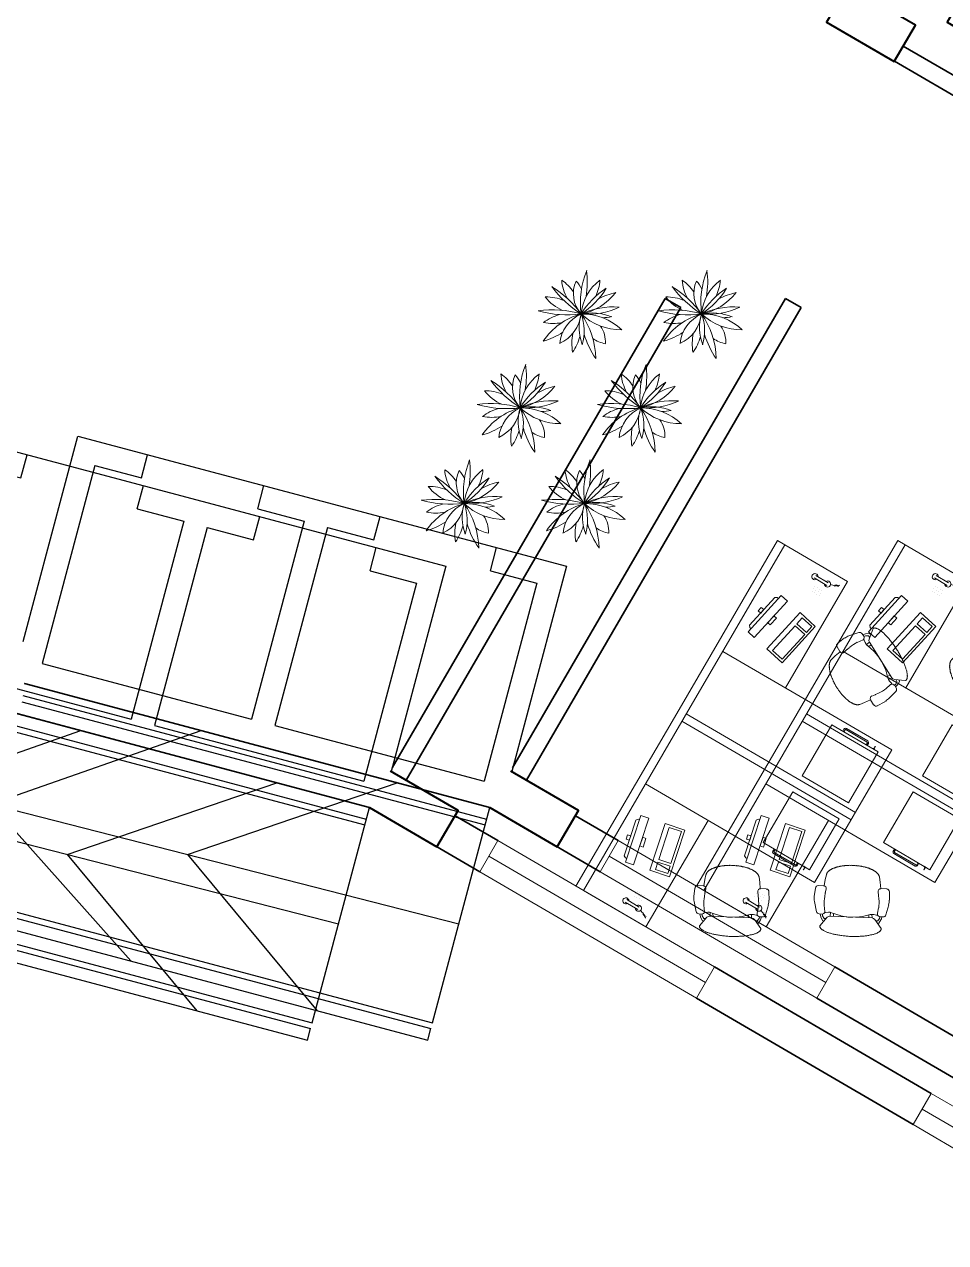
# Model space of a CAD drawing. Header units: inches. Extents: x 5 to 136470, y 9 to 138066.
# Drawn here: x 100822 to 108474, y 116194 to 126310 of the extents above; entities that cross this region are included whole.
import ezdxf

# ---------------------------------------------------------------- set-up
doc = ezdxf.new("R2010")
doc.units = ezdxf.units.IN
doc.header["$MEASUREMENT"] = 0
for name, color, linetype, lineweight in [('1', 7, 'Continuous', 35), ('A_COL', 250, 'Continuous', 40), ('SILL', 251, 'Continuous', 18), ('WINDOW', 252, 'Continuous', 15)]:
    doc.layers.add(name, color=color, linetype=linetype, lineweight=lineweight)
doc.layers.add('FURNITURE', color=253, linetype='Continuous', lineweight=5, transparency=0.05)
doc.layers.add('TREES', color=72, linetype='Continuous', lineweight=5, transparency=0.05)
doc.styles.add('ROMANS', font='', dxfattribs={"width": 0.8})
doc.styles.get('ROMANS').set_extended_font_data('VNI-Avo')

# ---------------------------------------------------------------- blocks, each defined once
blk = doc.blocks.new('AP00XXXX$0$A$C53421247')
at = {"color": 0}
for p, q in [((82, 595), (83, 598)), ((82, 593), (82, 595)), ((140, 501), (82, 587)), ((83, 598), (85, 600)), ((85, 600), (87, 604)), ((87, 604), (90, 607)), ((90, 607), (92, 609)), ((92, 609), (95, 612)), ((95, 612), (99, 614)), ((99, 614), (103, 617)), ((103, 617), (106, 619)), ((106, 619), (111, 621)), ((111, 621), (115, 624)), ((115, 624), (120, 626)), ((120, 626), (126, 628)), ((126, 628), (132, 630)), ((132, 630), (137, 632)), ((137, 632), (144, 634)), ((144, 634), (149, 636)), ((149, 636), (157, 638)), ((157, 638), (163, 639)), ((163, 639), (170, 641)), ((170, 641), (178, 643)), ((178, 643), (186, 644)), ((186, 644), (194, 646)), ((194, 646), (202, 647)), ((202, 647), (210, 648)), ((210, 648), (219, 649)), ((219, 649), (227, 650)), ((227, 650), (236, 651)), ((236, 651), (245, 652)), ((245, 652), (254, 652)), ((254, 652), (263, 653)), ((263, 653), (273, 653)), ((273, 653), (282, 654)), ((282, 654), (292, 654)), ((292, 654), (302, 654)), ((302, 654), (311, 654)), ((311, 654), (321, 654)), ((321, 654), (331, 654)), ((331, 654), (341, 654)), ((341, 654), (351, 653)), ((351, 653), (361, 653)), ((361, 653), (371, 652)), ((371, 652), (381, 652)), ((381, 652), (390, 651)), ((390, 651), (401, 650)), ((401, 650), (410, 649)), ((410, 649), (420, 648)), ((420, 648), (430, 646)), ((430, 646), (439, 646)), ((439, 646), (449, 644)), ((449, 644), (458, 642)), ((458, 642), (468, 641)), ((468, 641), (477, 639)), ((477, 639), (486, 637)), ((486, 637), (495, 636)), ((495, 636), (504, 634)), ((504, 634), (513, 632)), ((513, 632), (520, 630)), ((520, 630), (529, 627)), ((529, 627), (537, 625)), ((537, 625), (545, 623)), ((545, 623), (552, 620)), ((552, 620), (559, 618)), ((559, 618), (566, 616)), ((566, 616), (573, 614)), ((573, 614), (580, 611)), ((580, 611), (586, 608)), ((586, 608), (592, 605)), ((592, 605), (597, 603)), ((597, 603), (603, 600)), ((603, 600), (608, 597)), ((608, 597), (613, 595)), ((613, 595), (617, 591)), ((617, 591), (621, 588)), ((621, 588), (625, 586)), ((625, 586), (629, 582)), ((629, 582), (632, 580)), ((632, 580), (635, 576)), ((635, 576), (637, 574)), ((637, 574), (639, 571)), ((639, 571), (641, 568)), ((641, 568), (642, 565)), ((642, 565), (643, 562)), ((643, 562), (644, 559)), ((7, 368), (36, 460)), ((90, 476), (63, 478)), ((73, 477), (80, 503)), ((80, 503), (99, 534)), ((95, 493), (93, 475)), ((113, 514), (95, 493)), ((99, 534), (115, 538)), ((113, 453), (100, 394)), ((120, 459), (111, 457)), ((127, 514), (113, 514)), ((123, 459), (120, 459)), ((145, 454), (123, 459)), ((134, 510), (127, 514)), ((151, 491), (140, 501)), ((160, 452), (145, 454)), ((165, 488), (151, 491)), ((168, 452), (160, 452)), ((166, 452), (165, 488)), ((550, 463), (165, 488)), ((184, 457), (168, 452)), ((255, 473), (184, 457)), ((195, 486), (192, 459)), ((264, 474), (255, 473)), ((327, 478), (264, 474)), ((373, 474), (327, 478)), ((434, 465), (373, 474)), ((461, 459), (434, 465)), ((496, 446), (461, 459)), ((520, 465), (518, 438)), ((545, 430), (550, 463)), ((550, 463), (564, 465)), ((564, 465), (576, 474)), ((576, 474), (643, 549)), ((585, 483), (591, 485)), ((591, 485), (604, 482)), ((604, 482), (620, 461)), ((618, 502), (606, 508)), ((633, 471), (618, 502)), ((620, 461), (621, 444)), ((636, 460), (633, 471)), ((638, 443), (636, 460)), ((644, 559), (645, 556)), ((645, 556), (645, 553)), ((529, 434), (496, 446)), ((545, 430), (529, 434)), ((564, 429), (545, 430)), ((588, 432), (564, 429)), ((591, 432), (588, 432)), ((597, 428), (591, 432)), ((595, 413), (600, 364)), ((650, 442), (623, 444)), ((690, 327), (673, 421)), ((2, 245), (0, 325)), ((97, 312), (98, 282)), ((98, 280), (103, 245)), ((588, 250), (580, 218)), ((593, 282), (588, 252)), ((682, 205), (691, 283)), ((26, 220), (76, 217)), ((83, 159), (80, 217)), ((90, 114), (83, 159)), ((90, 111), (90, 114)), ((577, 82), (590, 128)), ((590, 128), (600, 187)), ((602, 186), (655, 183)), ((90, 110), (90, 111)), ((91, 107), (90, 110)), ((92, 105), (91, 107)), ((92, 102), (92, 105)), ((93, 100), (92, 102)), ((94, 98), (93, 100)), ((95, 96), (94, 98)), ((96, 93), (95, 96)), ((97, 91), (96, 93)), ((99, 89), (97, 91)), ((100, 87), (99, 89)), ((101, 84), (100, 87)), ((103, 82), (101, 84)), ((105, 80), (103, 82)), ((107, 78), (105, 80)), ((109, 76), (107, 78)), ((111, 73), (109, 76)), ((113, 72), (111, 73)), ((116, 69), (113, 72)), ((118, 67), (116, 69)), ((120, 65), (118, 67)), ((123, 63), (120, 65)), ((125, 60), (123, 63)), ((128, 59), (125, 60)), ((132, 57), (128, 59)), ((135, 54), (132, 57)), ((138, 53), (135, 54)), ((141, 51), (138, 53)), ((144, 49), (141, 51)), ((148, 47), (144, 49)), ((151, 45), (148, 47)), ((155, 44), (151, 45)), ((158, 42), (155, 44)), ((162, 40), (158, 42)), ((165, 38), (162, 40)), ((169, 36), (165, 38)), ((173, 34), (169, 36)), ((178, 33), (173, 34)), ((182, 31), (178, 33)), ((186, 30), (182, 31)), ((190, 28), (186, 30)), ((194, 27), (190, 28)), ((199, 25), (194, 27)), ((204, 24), (199, 25)), ((207, 22), (204, 24)), ((212, 21), (207, 22)), ((217, 19), (212, 21)), ((221, 18), (217, 19)), ((226, 17), (221, 18)), ((231, 16), (226, 17)), ((236, 15), (231, 16)), ((241, 14), (236, 15)), ((246, 13), (241, 14)), ((250, 11), (246, 13)), ((256, 10), (250, 11)), ((261, 9), (256, 10)), ((266, 8), (261, 9)), ((271, 8), (266, 8)), ((276, 7), (271, 8)), ((281, 6), (276, 7)), ((287, 5), (281, 6)), ((291, 4), (287, 5)), ((297, 4), (291, 4)), ((302, 4), (297, 4)), ((307, 2), (302, 4)), ((313, 2), (307, 2)), ((318, 2), (313, 2)), ((323, 1), (318, 2)), ((328, 1), (323, 1)), ((334, 1), (328, 1)), ((339, 1), (334, 1)), ((344, 0), (339, 1)), ((350, 1), (344, 0)), ((356, 0), (350, 1)), ((360, 0), (356, 0)), ((366, 0), (360, 0)), ((371, 0), (366, 0)), ((376, 1), (371, 0)), ((382, 0), (376, 1)), ((387, 1), (382, 0)), ((392, 1), (387, 1)), ((397, 1), (392, 1)), ((402, 1), (397, 1)), ((407, 2), (402, 1)), ((412, 2), (407, 2)), ((417, 3), (412, 2)), ((423, 3), (417, 3)), ((427, 4), (423, 3)), ((432, 4), (427, 4)), ((437, 6), (432, 4)), ((442, 6), (437, 6)), ((447, 7), (442, 6)), ((451, 8), (447, 7)), ((455, 9), (451, 8)), ((460, 9), (455, 9)), ((465, 10), (460, 9)), ((469, 12), (465, 10)), ((474, 12), (469, 12)), ((478, 13), (474, 12)), ((482, 15), (478, 13)), ((486, 16), (482, 15)), ((490, 17), (486, 16)), ((494, 18), (490, 17)), ((498, 19), (494, 18)), ((502, 21), (498, 19)), ((506, 22), (502, 21)), ((510, 23), (506, 22)), ((514, 25), (510, 23)), ((517, 27), (514, 25)), ((520, 28), (517, 27)), ((524, 30), (520, 28)), ((528, 31), (524, 30)), ((530, 33), (528, 31)), ((533, 35), (530, 33)), ((537, 36), (533, 35)), ((539, 38), (537, 36)), ((542, 40), (539, 38)), ((545, 42), (542, 40)), ((547, 43), (545, 42)), ((550, 46), (547, 43)), ((552, 47), (550, 46)), ((555, 49), (552, 47)), ((557, 51), (555, 49)), ((559, 53), (557, 51)), ((561, 55), (559, 53)), ((563, 57), (561, 55)), ((565, 59), (563, 57)), ((567, 61), (565, 59)), ((568, 63), (567, 61)), ((569, 65), (568, 63)), ((571, 67), (569, 65)), ((572, 70), (571, 67)), ((573, 71), (572, 70)), ((574, 74), (573, 71)), ((575, 76), (574, 74)), ((576, 78), (575, 76)), ((577, 81), (576, 78)), ((577, 82), (577, 81))]:
    blk.add_line(p, q, dxfattribs=at)
for centre, radius, start, end in [((88, 591), 6.35, 164.3929, 214.029), ((60, 452), 25.4, 85.1777, 163.418), ((87, 451), 25.4, 6.3757, 85.1777), ((638, 553), 6.35, 318.2555, 357.1149), ((153, 324), 152, 163.1174, 179.4456), ((446, 342), 350, 171.2066, 184.7536), ((251, 353), 350, 348.2663, 1.8132), ((620, 418), 25.4, 85.208, 169.2349), ((620, 418), 25.4, 169.2349, 190.8913), ((648, 417), 25.4, 9.9024, 85.208), ((28, 245), 25.4, 180.1777, 266.5099), ((78, 242), 25.4, 266.5099, 4.8356), ((124, 283), 25.4, 182.6801, 187.8199), ((563, 256), 25.4, 345.2, 350.3398), ((539, 300), 152, 353.5743, 9.9024), ((604, 212), 25.4, 165.2, 266.5099), ((657, 209), 25.4, 266.5099, 353.5743)]:
    blk.add_arc(centre, radius, start, end, dxfattribs=at)
blk = doc.blocks.new('A$C7b2e77e3')
for p, q in [((39990, 13470), (40443, 15175)), ((40443, 15175), (42473, 14635)), ((40972, 14828), (41023, 15021)), ((40585, 14930), (40148, 13288)), ((40585, 14930), (40972, 14828)), ((41938, 14571), (41989, 14764)), ((41938, 14571), (42325, 14468)), ((42473, 14635), (44502, 14095)), ((42325, 14468), (41888, 12825)), ((42904, 14313), (42956, 14507)), ((42518, 14416), (42081, 12773)), ((42518, 14416), (42904, 14313)), ((43871, 14056), (43922, 14250)), ((44502, 14095), (44048, 12390)), ((43871, 14056), (44257, 13954)), ((44257, 13954), (43820, 12311)), ((40148, 13288), (41888, 12825)), ((41933, 12606), (40000, 13120)), ((40000, 13120), (43866, 12092)), ((39980, 12970), (43827, 11947)), ((39987, 13020), (43840, 11995)), ((42081, 12773), (43820, 12311)), ((39722, 12120), (41468, 12730)), ((43866, 12092), (41933, 12606)), ((41933, 12606), (43866, 12092)), ((41356, 11702), (43098, 12296)), ((39722, 12120), (43609, 11125)), ((39722, 12120), (40884, 10817)), ((43390, 10304), (43866, 12092)), ((41356, 11702), (42433, 10403)), ((39739, 11120), (43351, 10159)), ((43351, 10159), (43377, 10256))]:
    blk.add_line(p, q)
for points in [[(30000, 11270), (32991, 11270), (39758, 11270), (43390, 10304)], [(30000, 11220), (32991, 11220), (39752, 11220), (43377, 10256)]]:
    blk.add_lwpolyline(points)
at = {"layer": '1'}
for p, q in [((47729, 18575), (47729, 18575)), ((47794, 18538), (47794, 18537)), ((48300, 18413), (53108, 15623)), ((48227, 18288), (53033, 15494)), ((44056, 12420), (46322, 16319)), ((46452, 16244), (46322, 16319)), ((44171, 12319), (46452, 16244)), ((40000, 13120), (43866, 12092)), ((43866, 12092), (44782, 11557)), ((43866, 12092), (43866, 12092)), ((44578, 12023), (44933, 11816)), ((46733, 10767), (48533, 9717)), ((46582, 10508), (48382, 9458))]:
    blk.add_line(p, q, dxfattribs=at)
at = {"layer": 'A_COL'}
blk.add_lwpolyline([(47840, 18915), (47664, 18613), (48226, 18285), (48402, 18588)], close=True, dxfattribs=at)
blk.add_lwpolyline([(43866, 12092), (43866, 12092), (44427, 11764), (44603, 12067), (44042, 12394)], dxfattribs=at)
at = {"layer": 'FURNITURE'}
for p, q in [((47256, 14308), (46419, 12873)), ((47256, 14308), (46419, 12873)), ((47317, 14273), (46480, 12838)), ((47256, 14308), (47317, 14273)), ((47837, 13969), (47317, 14273)), ((47837, 13969), (47321, 13085)), ((47560, 13997), (47665, 13936)), ((47573, 14018), (47677, 13957)), ((47543, 13887), (47543, 13887)), ((47555, 13906), (47555, 13906)), ((47563, 13875), (47563, 13875)), ((47566, 13926), (47566, 13926)), ((47575, 13895), (47575, 13895)), ((47583, 13864), (47583, 13864)), ((47586, 13915), (47586, 13915)), ((47594, 13883), (47594, 13883)), ((47606, 13903), (47606, 13903)), ((47614, 13872), (47614, 13872)), ((47625, 13892), (47625, 13892)), ((47696, 13942), (47724, 13936)), ((47726, 13929), (47738, 13939)), ((47737, 13928), (47748, 13939)), ((47748, 13928), (47759, 13938)), ((47758, 13927), (47770, 13937)), ((47024, 13606), (47233, 13835)), ((47233, 13835), (47254, 13836)), ((47263, 13827), (47254, 13836)), ((47602, 13852), (47602, 13852)), ((47443, 13710), (47168, 13408)), ((47460, 13665), (47417, 13617)), ((47570, 13594), (47443, 13710)), ((47540, 13593), (47460, 13665)), ((47025, 13585), (47024, 13606)), ((47034, 13576), (47025, 13585)), ((47402, 13601), (47214, 13395)), ((47295, 13292), (47570, 13594)), ((47482, 13529), (47402, 13601)), ((47417, 13617), (47496, 13545)), ((47496, 13545), (47540, 13593)), ((47294, 13323), (47482, 13529)), ((46801, 13388), (48206, 12569)), ((47168, 13408), (47295, 13292)), ((47214, 13395), (47294, 13323)), ((45582, 11438), (46419, 12873)), ((45582, 11438), (46419, 12873)), ((45582, 11438), (46419, 12873)), ((46498, 12868), (47903, 12049)), ((45643, 11402), (46480, 12838)), ((45643, 11402), (46480, 12838)), ((46462, 12807), (47867, 11988)), ((47829, 12747), (48005, 12644)), ((47798, 12724), (47808, 12741)), ((47798, 12724), (47798, 12724)), ((47807, 12719), (47817, 12736)), ((47807, 12719), (47807, 12719)), ((47824, 12738), (48000, 12635)), ((48206, 12569), (47885, 12018)), ((48002, 12628), (47992, 12611)), ((47992, 12611), (47992, 12611)), ((48011, 12623), (48001, 12606)), ((48001, 12606), (48001, 12606)), ((48044, 12581), (48044, 12581)), ((48047, 12581), (48044, 12581)), ((48044, 12581), (48065, 12569)), ((48044, 12581), (48065, 12569)), ((48048, 12581), (48047, 12580)), ((48047, 12581), (48063, 12571)), ((48048, 12581), (48063, 12572)), ((48055, 12577), (48057, 12581)), ((48057, 12582), (48059, 12584)), ((48057, 12581), (48057, 12582)), ((48057, 12582), (48059, 12581)), ((48059, 12580), (48057, 12576)), ((48059, 12584), (48058, 12583)), ((48058, 12583), (48058, 12583)), ((48065, 12596), (48059, 12584)), ((48059, 12584), (48065, 12596)), ((48061, 12583), (48059, 12581)), ((48059, 12581), (48059, 12580)), ((48061, 12583), (48060, 12582)), ((48060, 12581), (48060, 12582)), ((48067, 12595), (48061, 12583)), ((48067, 12594), (48061, 12583)), ((48063, 12592), (48065, 12591)), ((48063, 12591), (48063, 12591)), ((48063, 12572), (48063, 12571)), ((48063, 12571), (48065, 12569)), ((48064, 12590), (48065, 12590)), ((48065, 12596), (48067, 12598)), ((48066, 12597), (48065, 12596)), ((48065, 12569), (48065, 12569)), ((48066, 12597), (48066, 12597)), ((48066, 12596), (48068, 12595)), ((48067, 12598), (48069, 12597)), ((48069, 12597), (48067, 12594)), ((48068, 12596), (48067, 12595)), ((48068, 12596), (48068, 12596)), ((46159, 12287), (47564, 11468)), ((46079, 11986), (45983, 11691)), ((46098, 11995), (46079, 11986)), ((46110, 11991), (46098, 11995)), ((46163, 11099), (46679, 11983)), ((46195, 11570), (46322, 11958)), ((46322, 11958), (46485, 11904)), ((47564, 11468), (47885, 12018)), ((46269, 11659), (46356, 11924)), ((46356, 11924), (46458, 11891)), ((46485, 11904), (46358, 11516)), ((46458, 11891), (46371, 11625)), ((47228, 11746), (47217, 11729)), ((47236, 11741), (47226, 11724)), ((47228, 11746), (47228, 11746)), ((47236, 11741), (47236, 11741)), ((45983, 11691), (45992, 11672)), ((46004, 11669), (45992, 11672)), ((46242, 11577), (46263, 11638)), ((46263, 11638), (46365, 11605)), ((46371, 11625), (46269, 11659)), ((47223, 11708), (47400, 11605)), ((47228, 11717), (47405, 11614)), ((46358, 11516), (46195, 11570)), ((46345, 11544), (46242, 11577)), ((46365, 11605), (46345, 11544)), ((47412, 11616), (47422, 11633)), ((47420, 11611), (47431, 11628)), ((47422, 11633), (47422, 11633)), ((47431, 11628), (47431, 11628)), ((47470, 11575), (47471, 11577)), ((47471, 11577), (47470, 11574)), ((47470, 11575), (47470, 11575)), ((47470, 11574), (47472, 11573)), ((47471, 11577), (47478, 11588)), ((47478, 11588), (47471, 11577)), ((47471, 11576), (47473, 11575)), ((47472, 11574), (47473, 11576)), ((47472, 11573), (47473, 11576)), ((47472, 11574), (47472, 11574)), ((47474, 11603), (47473, 11602)), ((47475, 11600), (47473, 11602)), ((47473, 11602), (47494, 11590)), ((47473, 11576), (47480, 11587)), ((47473, 11576), (47480, 11587)), ((47473, 11581), (47475, 11580)), ((47474, 11603), (47494, 11591)), ((47474, 11582), (47474, 11582)), ((47475, 11600), (47476, 11600)), ((47475, 11600), (47491, 11590)), ((47475, 11600), (47492, 11591)), ((47476, 11581), (47476, 11580)), ((47479, 11591), (47478, 11588)), ((47478, 11588), (47479, 11590)), ((47482, 11595), (47479, 11591)), ((47479, 11591), (47479, 11591)), ((47479, 11591), (47481, 11590)), ((47479, 11590), (47479, 11590)), ((47480, 11587), (47481, 11590)), ((47480, 11587), (47481, 11589)), ((47481, 11590), (47482, 11590)), ((47481, 11589), (47481, 11589)), ((47482, 11590), (47484, 11594)), ((47491, 11590), (47491, 11591)), ((47492, 11591), (47494, 11590)), ((47494, 11591), (47494, 11590)), ((45582, 11438), (45643, 11402)), ((46163, 11099), (45643, 11402)), ((46068, 11356), (46068, 11356)), ((46079, 11376), (46079, 11376)), ((46087, 11345), (46087, 11345)), ((46090, 11395), (46090, 11395)), ((46099, 11364), (46099, 11364)), ((46107, 11333), (46107, 11333)), ((46110, 11384), (46110, 11384)), ((46118, 11353), (46118, 11353)), ((46130, 11372), (46130, 11372)), ((46138, 11341), (46138, 11341)), ((46149, 11361), (46149, 11361)), ((45990, 11305), (46095, 11244)), ((46003, 11326), (46107, 11265)), ((46117, 11235), (46137, 11214)), ((46126, 11322), (46126, 11322)), ((46143, 11216), (46140, 11201)), ((46149, 11206), (46146, 11191)), ((46155, 11197), (46152, 11182)), ((46161, 11188), (46158, 11173))]:
    blk.add_line(p, q, dxfattribs=at)
for points in [[(47063, 13504), (47338, 13805), (47286, 13853), (47011, 13551)], [(47116, 13706), (47141, 13734), (47120, 13753), (47095, 13725)], [(47196, 13607), (47247, 13664), (47226, 13682), (47175, 13626)], [(47460, 12355), (47706, 12778), (48092, 12553), (47845, 12130)], [(47383, 12222), (47136, 11800), (47522, 11575), (47768, 11998)], [(46187, 12002), (46060, 11614), (45993, 11636), (46121, 12024)], [(46037, 11857), (46025, 11821), (45998, 11829), (46010, 11865)], [(46162, 11835), (46139, 11763), (46112, 11772), (46136, 11844)]]:
    blk.add_lwpolyline(points, close=True, dxfattribs=at)
for centre, radius, start, end in [((47567, 14008), 25.4, 358.2401, 301.2572), ((47671, 13947), 25.4, 178.2401, 121.2572), ((47821, 12734), 15.1, 59.7487, 149.7487), ((47821, 12734), 5.02, 59.7487, 149.7487), ((47998, 12631), 5.02, 329.7487, 59.7487), ((47998, 12631), 15.1, 329.7487, 59.7487), ((48035, 12542), 41.2, 61.3979, 72.429), ((48035, 12542), 40.9, 58.087, 61.4103), ((48035, 12542), 41.2, 47.0683, 58.0994), ((47230, 11721), 15.1, 149.7487, 239.7487), ((47230, 11721), 5.02, 149.7487, 239.7487), ((47407, 11618), 15.1, 239.7487, 329.7487), ((47407, 11618), 5.02, 239.7487, 329.7487), ((47503, 11630), 41.2, 227.0683, 238.0994), ((47503, 11630), 40.9, 238.087, 241.4103), ((47503, 11630), 41.2, 241.3979, 252.429), ((45996, 11316), 25.4, 358.2401, 301.2572), ((46101, 11255), 25.4, 178.2401, 121.2572)]:
    blk.add_arc(centre, radius, start, end, dxfattribs=at)
at = {"layer": 'SILL'}
for p, q in [((44933, 11816), (46733, 10767)), ((44782, 11557), (46582, 10508)), ((48533, 9717), (50213, 8737)), ((48382, 9458), (50062, 8478))]:
    blk.add_line(p, q, dxfattribs=at)
at = {"layer": 'TREES'}
for centre, radius, start, end in [((46328, 16284), 709, 157.9745, 187.6991), ((44967, 16455), 709, 350.2861, 7.6991), ((44911, 15666), 885, 36.2562, 57.9103), ((46095, 16940), 885, 216.2562, 237.9103), ((45246, 16159), 380, 34.1854, 55.0337), ((45842, 16501), 380, 184.6144, 208.6926), ((45813, 16358), 253, 155.5328, 221.9453), ((45395, 16294), 253, 23.2839, 41.9453), ((46009, 16159), 385, 126.2366, 175.5237), ((45272, 16744), 657, 302.4479, 328.7105), ((46186, 15848), 657, 122.4479, 148.7105), ((45397, 16500), 385, 334.6443, 355.5237), ((45336, 15966), 365, 66.3876, 91.4044), ((45616, 16554), 365, 217.7343, 246.5513), ((45531, 16662), 482, 281.2054, 322.1916), ((46006, 15894), 482, 101.2054, 119.3927), ((45381, 15347), 877, 73.8469, 97.4626), ((45511, 17059), 877, 253.8469, 277.4626), ((45775, 15646), 564, 105.4903, 145.7263), ((45323, 16221), 303, 293.8981, 354.104), ((45748, 15912), 303, 113.8981, 174.104), ((45993, 16075), 385, 162.7458, 201.4439), ((45891, 15608), 640, 85.5391, 114.6268), ((45675, 16827), 640, 265.5391, 294.6268), ((45714, 15751), 447, 68.4565, 101.5379), ((45087, 15808), 659, 1.0347, 35.3335), ((45956, 16540), 482, 226.5624, 270.8436), ((45632, 15707), 482, 46.5624, 90.8436), ((45266, 16048), 385, 342.7458, 21.4439), ((45546, 15812), 385, 105.0191, 127.5292), ((45390, 16495), 385, 258.242, 281.2871), ((45589, 15954), 238, 357.3463, 34.3867), ((45789, 16605), 447, 271.7019, 281.5379), ((45159, 16507), 564, 285.4903, 303.6876), ((45986, 15942), 438, 168.8253, 189.2585), ((45193, 16119), 438, 325.5383, 344.4558), ((46284, 16201), 659, 196.0441, 215.3335), ((45862, 16178), 238, 233.6976, 261.4479), ((44740, 15380), 380, 34.1854, 55.0337), ((45336, 15722), 380, 184.6144, 208.6926), ((45307, 15579), 253, 155.5328, 221.9453), ((44889, 15515), 253, 23.2839, 41.9453), ((45822, 15505), 709, 157.9745, 187.6991), ((45503, 15380), 385, 126.2366, 175.5237), ((44461, 15676), 709, 350.2861, 7.6991), ((44891, 15721), 385, 334.6443, 355.5237), ((44405, 14887), 885, 36.2562, 57.9103), ((45589, 16161), 885, 216.2562, 237.9103), ((44766, 15965), 657, 302.4479, 328.7105), ((45680, 15069), 657, 122.4479, 148.7105), ((45025, 15884), 482, 281.2054, 322.1916), ((45500, 15115), 482, 101.2054, 119.3927), ((44830, 15187), 365, 66.3876, 91.4044), ((45110, 15775), 365, 217.7343, 246.5513), ((44875, 14568), 877, 73.8469, 97.4626), ((45005, 16280), 877, 253.8469, 277.4626), ((45269, 14867), 564, 105.4903, 145.7263), ((45040, 15033), 385, 105.0191, 127.5292), ((44817, 15442), 303, 293.8981, 354.104), ((45242, 15133), 303, 113.8981, 174.104), ((45487, 15296), 385, 162.7458, 201.4439), ((45385, 14829), 640, 85.5391, 114.6268), ((45168, 16048), 640, 265.5391, 294.6268), ((45208, 14972), 447, 68.4565, 101.5379), ((44581, 15029), 659, 1.0347, 35.3335), ((45450, 15761), 482, 226.5624, 270.8436), ((45126, 14928), 482, 46.5624, 90.8436), ((44760, 15270), 385, 342.7458, 21.4439), ((45283, 15826), 447, 271.7019, 281.5379), ((44884, 15716), 385, 258.242, 281.2871), ((45083, 15175), 238, 357.3463, 34.3867), ((44653, 15728), 564, 285.4903, 303.6876), ((45479, 15163), 438, 168.8253, 189.2585), ((44687, 15340), 438, 325.5383, 344.4558), ((45778, 15422), 659, 196.0441, 215.3335), ((45356, 15399), 238, 233.6976, 261.4479), ((45356, 14711), 709, 157.9745, 187.6991), ((43995, 14882), 709, 350.2861, 7.6991), ((44274, 14585), 380, 34.1854, 55.0337), ((44870, 14927), 380, 184.6144, 208.6926), ((44841, 14785), 253, 155.5328, 221.9453), ((44423, 14720), 253, 23.2839, 41.9453), ((45037, 14586), 385, 126.2366, 175.5237), ((44425, 14926), 385, 334.6443, 355.5237), ((43939, 14092), 885, 36.2562, 57.9103), ((45123, 15366), 885, 216.2562, 237.9103), ((44300, 15170), 657, 302.4479, 328.7105), ((45214, 14274), 657, 122.4479, 148.7105), ((44559, 15089), 482, 281.2054, 322.1916), ((45034, 14320), 482, 101.2054, 119.3927), ((44364, 14392), 365, 66.3876, 91.4044), ((44644, 14980), 365, 217.7343, 246.5513), ((44919, 14034), 640, 85.5391, 114.6268), ((44702, 15253), 640, 265.5391, 294.6268), ((44409, 13773), 877, 73.8469, 97.4626), ((44539, 15486), 877, 253.8469, 277.4626), ((44803, 14072), 564, 105.4903, 145.7263), ((44574, 14239), 385, 105.0191, 127.5292), ((44351, 14647), 303, 293.8981, 354.104), ((44776, 14338), 303, 113.8981, 174.104), ((45021, 14501), 385, 162.7458, 201.4439), ((44742, 14178), 447, 68.4565, 101.5379), ((44115, 14234), 659, 1.0347, 35.3335), ((44984, 14966), 482, 226.5624, 270.8436), ((44660, 14133), 482, 46.5624, 90.8436), ((44294, 14475), 385, 342.7458, 21.4439), ((44817, 15032), 447, 271.7019, 281.5379), ((44418, 14921), 385, 258.242, 281.2871), ((44617, 14380), 238, 357.3463, 34.3867), ((44187, 14933), 564, 285.4903, 303.6876), ((45013, 14368), 438, 168.8253, 189.2585), ((44221, 14545), 438, 325.5383, 344.4558), ((45312, 14628), 659, 196.0441, 215.3335), ((44890, 14605), 238, 233.6976, 261.4479)]:
    blk.add_arc(centre, radius, start, end, dxfattribs=at)
at = {"layer": 'WINDOW'}
for p, q in [((44782, 11557), (44933, 11816)), ((44857, 11687), (46657, 10637)), ((46582, 10508), (46733, 10767)), ((48382, 9458), (48533, 9717)), ((48457, 9587), (50137, 8608))]:
    blk.add_line(p, q, dxfattribs=at)
at = {"layer": 'FURNITURE'}
for p, xscale, yscale, zscale, rotation in [((47575, 13328), 0.9034715759433986, 0.9034715759433986, 0.9034715759433986, 305.6568796191001), ((46592, 11643), -0.9034715760341038, 0.903471575882077, 0.9034715759031048, 173.8404288876443)]:
    blk.add_blockref('AP00XXXX$0$A$C53421247', p, dxfattribs=dict(at, xscale=xscale, yscale=yscale, zscale=zscale, rotation=rotation))
at = {"color": 0, "linetype": 'ByBlock', "style": 'ROMANS'}
for tag, p in [('+1200', (24241, 16554)), ('+00', (29332, 8469))]:
    blk.add_attdef(tag, p, '', height=132, dxfattribs=at)

msp = doc.modelspace()

# ---------------------------------------------------------------- block references
for p in [(59822, 107716), (60822, 107716)]:
    msp.add_blockref('A$C7b2e77e3', p)

doc.saveas('drawing.dxf')
